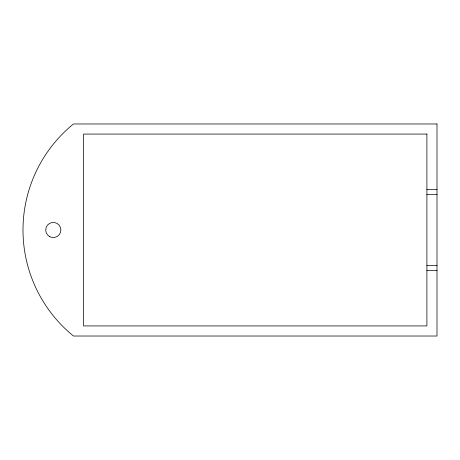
<?xml version="1.0" encoding="UTF-8"?>
<svg xmlns="http://www.w3.org/2000/svg" width="460" height="460" viewBox="0 0 460 460"><rect width="100%" height="100%" fill="white"/><g stroke="black" fill="none" stroke-linecap="round" stroke-linejoin="round"><path stroke-width="0.69" d="M426.903 189.612L437 189.612M426.903 194.66L437 194.66M426.903 265.339L437 265.339M426.903 270.388L437 270.388M437 123.976L73.485 123.976A136.568 136.568 0 0 0 73.485 336.024L437 336.024L437 123.976M426.903 134.073L83.588 134.073L83.588 325.927L426.903 325.927L426.903 134.073M49.507 236.561A7.573 7.573 0 0 0 60.864 230A7.573 7.573 0 0 0 49.507 223.439A7.573 7.573 0 0 0 49.507 236.561"/></g></svg>
